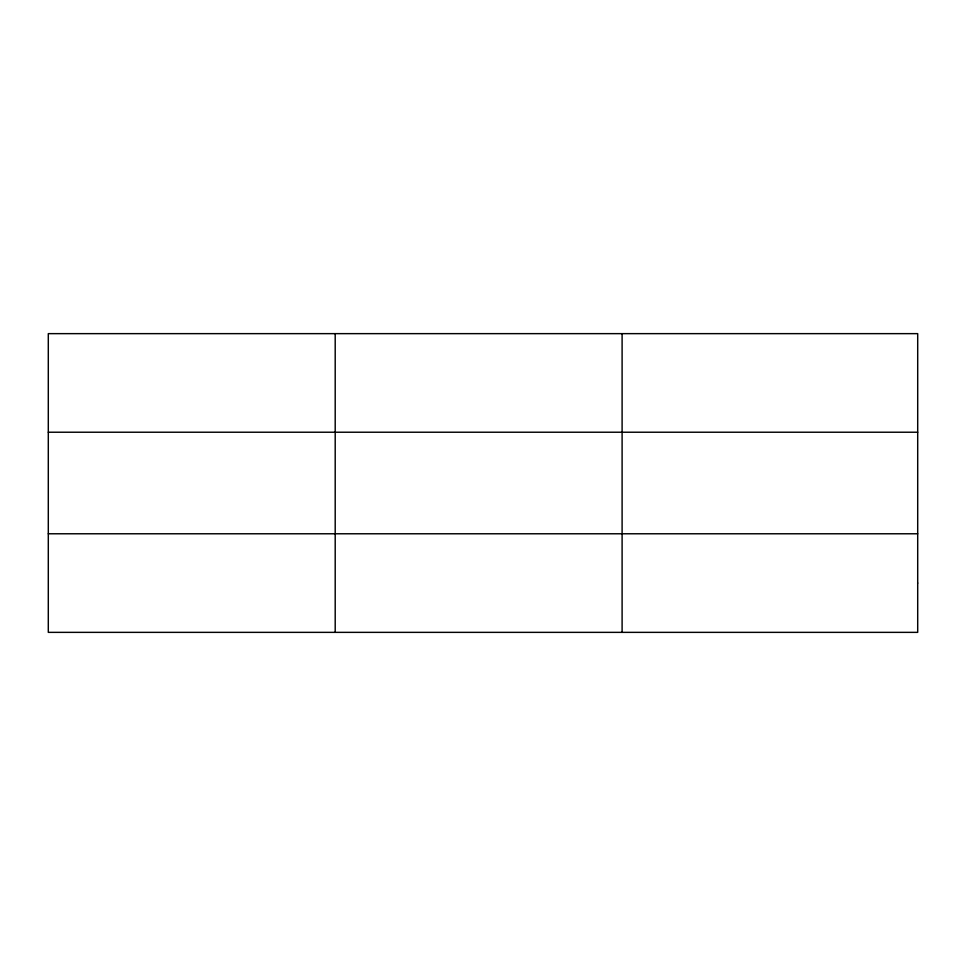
<?xml version="1.0" encoding="UTF-8"?>
<svg xmlns="http://www.w3.org/2000/svg" width="966" height="966" viewBox="0 0 966 966"><rect width="100%" height="100%" fill="white"/><g stroke="black" fill="none" stroke-linecap="round" stroke-linejoin="round"><path stroke-width="1.45" d="M335.202 632.356L335.202 333.644M622.104 632.356L622.104 333.644M48.3 432.225L917.7 432.225M48.3 533.775L917.7 533.775M917.7 583.066L917.7 632.356L48.3 632.356L48.3 333.644L917.7 333.644L917.7 583.066"/></g></svg>
